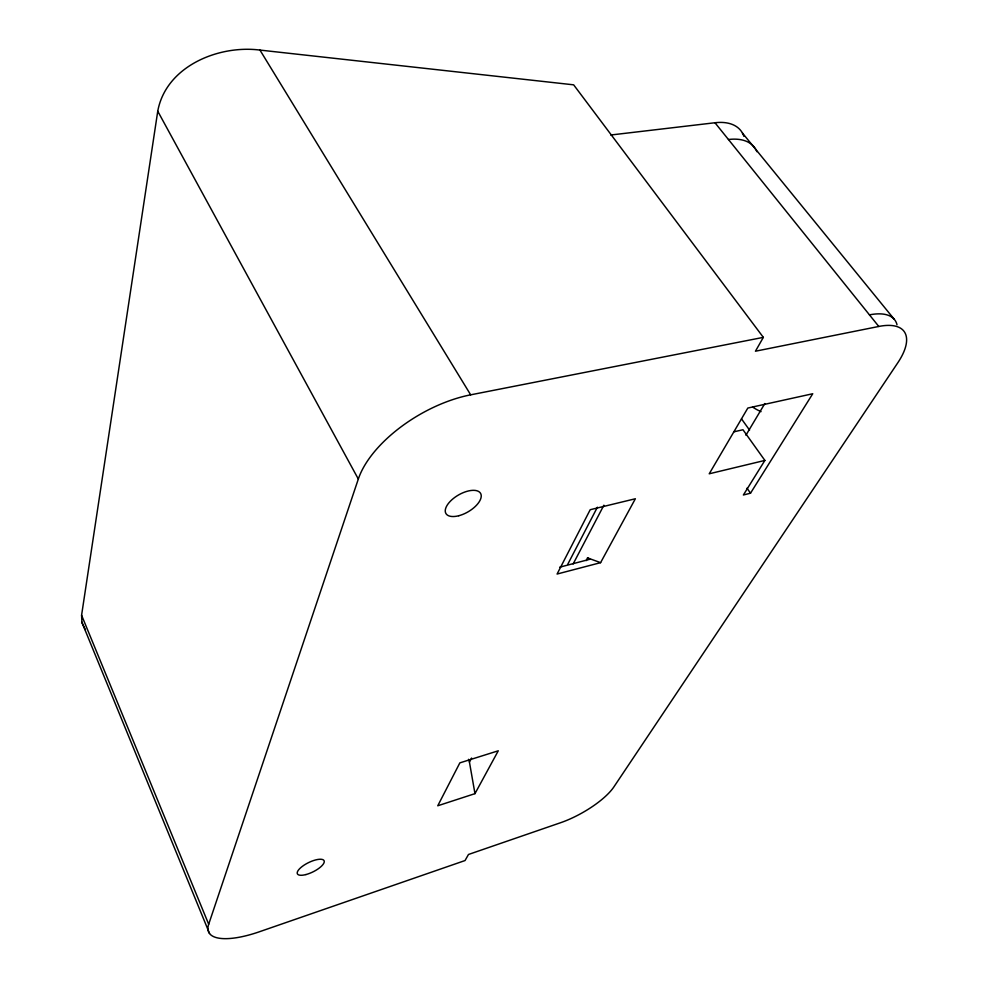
<?xml version="1.0" encoding="UTF-8"?>
<svg xmlns="http://www.w3.org/2000/svg" width="988" height="988" viewBox="0 0 988 988"><rect width="100%" height="100%" fill="white"/><g stroke="black" fill="none" stroke-linecap="round" stroke-linejoin="round"><path stroke-width="1.48" d="M81.584 615.24L208.69 924.262A67.9 22.835 -25.7 0 0 259.523 931.721L465.027 860.548L468.485 854.472L560.554 822.732A47.449 14.993 -29.4 0 0 613.82 786.991L897.882 362.645A68.678 28.516 -36.3 0 0 878.789 326.46L755.45 351.209L763.341 337.365L573.645 84.832L259.955 50.079C218.521 44.756 165.984 66.233 157.747 111.199L81.584 615.24L81.942 622.576L85.425 629.875M208.69 924.262L358.323 479.044A97.59 49.659 -30.3 0 1 470.671 394.829L763.341 337.365M567.754 564.284L597.382 507.227M474.969 793.648L498.273 750.794L459.852 762.872L437.758 805.776L474.969 793.648L469.448 762.131L471.585 758.043M573.139 563.963L603.89 505.201M586.205 560.628L587.638 557.936L600.593 562.654L635.358 498.755L590.207 509.709L557.084 574.04L600.593 562.654M745.915 435.226L764.836 403.536M764.873 460.42L743.384 494.988L750.51 493.197L812.741 393.743L747.83 408.044L709.223 473.795L764.873 460.42L742.964 429.743L733.985 431.793M589.466 559.369L559.69 567.186M610.745 135.01L714.966 122.747A62.824 34.074 -39.1 0 1 743.915 136.356M894.276 319.322L742.433 133.034M714.966 122.747L878.789 326.46M741.519 418.9L749.559 430.113M747.002 488.183L750.51 493.197M259.955 50.079L470.671 394.829M157.747 111.199L358.323 479.044M468.559 759.315L469.448 762.131M81.831 622.156L209.505 933.401M869.465 314.863A68.333 28.874 -36.4 0 1 897.005 324.756M728.452 139.518A63.306 33.678 -38.8 0 1 756.882 151.683M761.056 411.626A75.397 49.104 80.2 0 1 752.609 407.044M587.391 558.022A8.324 2.433 -3.6 0 1 589.713 559.344M305.922 874.565A14.869 5.138 -26.2 0 0 324.101 860.746A14.869 5.138 -26.2 0 0 302.18 866.488A14.869 5.138 -26.2 0 0 305.922 874.565M458.778 515.736A20.056 9.695 -30.2 0 0 480.576 493.358A20.056 9.695 -30.2 0 0 450.367 501.212A20.056 9.695 -30.2 0 0 458.778 515.736"/></g></svg>
